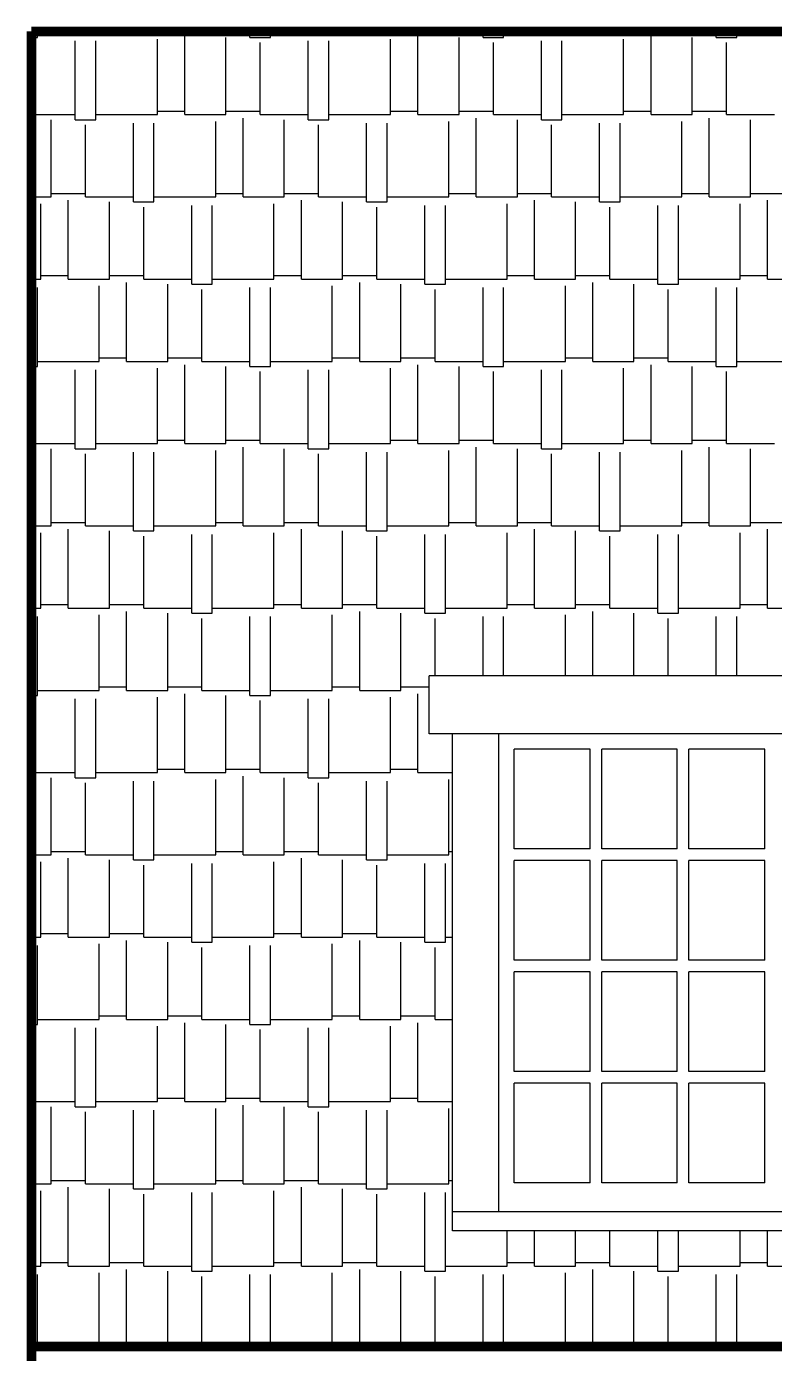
# Model space of a CAD drawing. Header units: inches. Extents: x 152 to 882, y 200 to 1468.
# Drawn here: x 203.8 to 280.1, y 1290.9 to 1426.4 of the extents above; entities that cross this region are included whole.
import ezdxf

# ---------------------------------------------------------------- set-up
doc = ezdxf.new("R2010")
doc.units = ezdxf.units.IN
doc.header["$LTSCALE"] = 200
doc.header["$MEASUREMENT"] = 0
doc.layers.get('0').update_dxf_attribs({"linetype": 'CONTINUOUS'})
for name, color, linetype in [('25', 5, 'CONTINUOUS'), ('35', 7, 'CONTINUOUS'), ('55', 7, 'CONTINUOUS')]:
    doc.layers.add(name, color=color, linetype=linetype)

# ---------------------------------------------------------------- blocks, each defined once
blk = doc.blocks.new('*X4')
at = {"color": 0}
for p, q in [((75228.428, 36041.065), (75244.17, 36041.065)), ((75244.17, 36041.065), (75244.17, 36056.892)), ((75244.17, 36054.4), (75404.19, 36054.4)), ((75404.19, 36054.4), (75404.19, 36056.892)), ((75475.31, 36054.4), (75475.31, 36056.892)), ((75475.31, 36054.4), (75581.99, 36054.4)), ((75581.99, 36054.4), (75581.99, 36056.892)), ((75626.44, 35841.04), (75626.44, 36045.51)), ((75670.89, 36054.4), (75670.89, 36056.892)), ((75670.89, 36054.4), (75795.35, 36054.4)), ((75733.12, 35841.04), (75733.12, 36041.065)), ((75795.35, 36041.065), (75795.35, 36056.892)), ((75795.35, 36041.065), (75848.69, 36041.065)), ((75848.69, 36041.065), (75848.69, 36056.892)), ((75848.69, 36054.4), (76008.71, 36054.4)), ((76008.71, 36054.4), (76008.71, 36056.892)), ((76079.83, 36054.4), (76079.83, 36056.892)), ((76079.83, 36054.4), (76186.51, 36054.4)), ((76186.51, 36054.4), (76186.51, 36056.892)), ((76230.96, 35841.04), (76230.96, 36045.51)), ((76275.41, 36054.4), (76275.41, 36056.892)), ((76275.41, 36054.4), (76399.87, 36054.4)), ((76337.64, 35841.04), (76337.64, 36041.065)), ((76399.87, 36041.065), (76399.87, 36056.892)), ((76399.87, 36041.065), (76453.21, 36041.065)), ((76453.21, 36041.065), (76453.21, 36056.892)), ((76453.21, 36054.4), (76613.23, 36054.4)), ((76613.23, 36054.4), (76613.23, 36056.892)), ((76684.35, 36054.4), (76684.35, 36056.892)), ((76684.35, 36054.4), (76791.03, 36054.4)), ((76791.03, 36054.4), (76791.03, 36056.892)), ((76835.48, 35841.04), (76835.48, 36045.51)), ((76879.93, 36054.4), (76879.93, 36056.892)), ((76879.93, 36054.4), (77004.39, 36054.4)), ((76942.16, 35841.04), (76942.16, 36041.065)), ((77004.39, 36041.065), (77004.39, 36056.892)), ((77004.39, 36041.065), (77057.73, 36041.065)), ((77057.73, 36041.065), (77057.73, 36056.892)), ((77057.73, 36054.4), (77217.75, 36054.4)), ((75341.96, 35827.705), (75341.96, 36032.175)), ((75395.3, 35827.705), (75395.3, 36032.175)), ((75555.32, 35841.04), (75555.32, 36036.62)), ((75822.02, 35841.04), (75822.02, 36027.73)), ((75946.48, 35827.705), (75946.48, 36032.175)), ((75999.82, 35827.705), (75999.82, 36032.175)), ((76159.84, 35841.04), (76159.84, 36036.62)), ((76426.54, 35841.04), (76426.54, 36027.73)), ((76551, 35827.705), (76551, 36032.175)), ((76604.34, 35827.705), (76604.34, 36032.175)), ((76764.36, 35841.04), (76764.36, 36036.62)), ((77031.06, 35841.04), (77031.06, 36027.73)), ((75228.428, 35841.04), (75341.96, 35841.04)), ((75395.3, 35841.04), (75555.32, 35841.04)), ((75555.32, 35849.93), (75626.44, 35849.93)), ((75626.44, 35841.04), (75733.12, 35841.04)), ((75733.12, 35849.93), (75822.02, 35849.93)), ((75777.57, 35627.68), (75777.57, 35832.15)), ((75822.02, 35841.04), (75946.48, 35841.04)), ((75999.82, 35841.04), (76159.84, 35841.04)), ((76159.84, 35849.93), (76230.96, 35849.93)), ((76230.96, 35841.04), (76337.64, 35841.04)), ((76337.64, 35849.93), (76426.54, 35849.93)), ((76382.09, 35627.68), (76382.09, 35832.15)), ((76426.54, 35841.04), (76551, 35841.04)), ((76604.34, 35841.04), (76764.36, 35841.04)), ((76764.36, 35849.93), (76835.48, 35849.93)), ((76835.48, 35841.04), (76942.16, 35841.04)), ((76942.16, 35849.93), (77031.06, 35849.93)), ((76986.61, 35627.68), (76986.61, 35832.15)), ((77031.06, 35841.04), (77155.52, 35841.04)), ((75279.73, 35627.68), (75279.73, 35827.705)), ((75341.96, 35827.705), (75395.3, 35827.705)), ((75368.63, 35627.68), (75368.63, 35814.37)), ((75493.09, 35614.345), (75493.09, 35818.815)), ((75546.43, 35614.345), (75546.43, 35818.815)), ((75706.45, 35627.68), (75706.45, 35823.26)), ((75884.25, 35627.68), (75884.25, 35827.705)), ((75946.48, 35827.705), (75999.82, 35827.705)), ((75973.15, 35627.68), (75973.15, 35814.37)), ((76097.61, 35614.345), (76097.61, 35818.815)), ((76150.95, 35614.345), (76150.95, 35818.815)), ((76310.97, 35627.68), (76310.97, 35823.26)), ((76488.77, 35627.68), (76488.77, 35827.705)), ((76551, 35827.705), (76604.34, 35827.705)), ((76577.67, 35627.68), (76577.67, 35814.37)), ((76702.13, 35614.345), (76702.13, 35818.815)), ((76755.47, 35614.345), (76755.47, 35818.815)), ((76915.49, 35627.68), (76915.49, 35823.26)), ((77093.29, 35627.68), (77093.29, 35827.705)), ((75228.428, 35627.68), (75279.73, 35627.68)), ((75279.73, 35636.57), (75368.63, 35636.57)), ((75368.63, 35627.68), (75493.09, 35627.68)), ((75546.43, 35627.68), (75706.45, 35627.68)), ((75706.45, 35636.57), (75777.57, 35636.57)), ((75777.57, 35627.68), (75884.25, 35627.68)), ((75884.25, 35636.57), (75973.15, 35636.57)), ((75973.15, 35627.68), (76097.61, 35627.68)), ((76150.95, 35627.68), (76310.97, 35627.68)), ((76310.97, 35636.57), (76382.09, 35636.57)), ((76382.09, 35627.68), (76488.77, 35627.68)), ((76488.77, 35636.57), (76577.67, 35636.57)), ((76577.67, 35627.68), (76702.13, 35627.68)), ((76755.47, 35627.68), (76915.49, 35627.68)), ((76915.49, 35636.57), (76986.61, 35636.57)), ((76986.61, 35627.68), (77093.29, 35627.68)), ((77093.29, 35636.57), (77182.19, 35636.57)), ((75253.06, 35414.32), (75253.06, 35609.9)), ((75324.18, 35414.32), (75324.18, 35618.79)), ((75430.86, 35414.32), (75430.86, 35614.345)), ((75493.09, 35614.345), (75546.43, 35614.345)), ((75519.76, 35414.32), (75519.76, 35601.01)), ((75644.22, 35400.985), (75644.22, 35605.455)), ((75697.56, 35400.985), (75697.56, 35605.455)), ((75857.58, 35414.32), (75857.58, 35609.9)), ((75928.7, 35414.32), (75928.7, 35618.79)), ((76035.38, 35414.32), (76035.38, 35614.345)), ((76097.61, 35614.345), (76150.95, 35614.345)), ((76124.28, 35414.32), (76124.28, 35601.01)), ((76248.74, 35400.985), (76248.74, 35605.455)), ((76302.08, 35400.985), (76302.08, 35605.455)), ((76462.1, 35414.32), (76462.1, 35609.9)), ((76533.22, 35414.32), (76533.22, 35618.79)), ((76639.9, 35414.32), (76639.9, 35614.345)), ((76702.13, 35614.345), (76755.47, 35614.345)), ((76728.8, 35414.32), (76728.8, 35601.01)), ((76853.26, 35400.985), (76853.26, 35605.455)), ((76906.6, 35400.985), (76906.6, 35605.455)), ((77066.62, 35414.32), (77066.62, 35609.9)), ((77137.74, 35414.32), (77137.74, 35618.79)), ((75253.06, 35423.21), (75324.18, 35423.21)), ((75430.86, 35423.21), (75519.76, 35423.21)), ((75857.58, 35423.21), (75928.7, 35423.21)), ((76035.38, 35423.21), (76124.28, 35423.21)), ((76462.1, 35423.21), (76533.22, 35423.21)), ((76639.9, 35423.21), (76728.8, 35423.21)), ((77066.62, 35423.21), (77137.74, 35423.21)), ((75228.428, 35414.32), (75253.06, 35414.32)), ((75244.17, 35187.625), (75244.17, 35392.095)), ((75324.18, 35414.32), (75430.86, 35414.32)), ((75404.19, 35200.96), (75404.19, 35396.54)), ((75475.31, 35200.96), (75475.31, 35405.43)), ((75519.76, 35414.32), (75644.22, 35414.32)), ((75581.99, 35200.96), (75581.99, 35400.985)), ((75644.22, 35400.985), (75697.56, 35400.985)), ((75670.89, 35200.96), (75670.89, 35387.65)), ((75697.56, 35414.32), (75857.58, 35414.32)), ((75795.35, 35187.625), (75795.35, 35392.095)), ((75848.69, 35187.625), (75848.69, 35392.095)), ((75928.7, 35414.32), (76035.38, 35414.32)), ((76008.71, 35200.96), (76008.71, 35396.54)), ((76079.83, 35200.96), (76079.83, 35405.43)), ((76124.28, 35414.32), (76248.74, 35414.32)), ((76186.51, 35200.96), (76186.51, 35400.985)), ((76248.74, 35400.985), (76302.08, 35400.985)), ((76275.41, 35200.96), (76275.41, 35387.65)), ((76302.08, 35414.32), (76462.1, 35414.32)), ((76399.87, 35187.625), (76399.87, 35392.095)), ((76453.21, 35187.625), (76453.21, 35392.095)), ((76533.22, 35414.32), (76639.9, 35414.32)), ((76613.23, 35200.96), (76613.23, 35396.54)), ((76684.35, 35200.96), (76684.35, 35405.43)), ((76728.8, 35414.32), (76853.26, 35414.32)), ((76791.03, 35200.96), (76791.03, 35400.985)), ((76853.26, 35400.985), (76906.6, 35400.985)), ((76879.93, 35200.96), (76879.93, 35387.65)), ((76906.6, 35414.32), (77066.62, 35414.32)), ((77004.39, 35187.625), (77004.39, 35392.095)), ((77057.73, 35187.625), (77057.73, 35392.095)), ((77137.74, 35414.32), (77244.42, 35414.32)), ((75228.428, 35187.625), (75244.17, 35187.625)), ((75244.17, 35200.96), (75404.19, 35200.96)), ((75341.96, 34974.265), (75341.96, 35178.735)), ((75395.3, 34974.265), (75395.3, 35178.735)), ((75404.19, 35209.85), (75475.31, 35209.85)), ((75475.31, 35200.96), (75581.99, 35200.96)), ((75555.32, 34987.6), (75555.32, 35183.18)), ((75581.99, 35209.85), (75670.89, 35209.85)), ((75626.44, 34987.6), (75626.44, 35192.07)), ((75670.89, 35200.96), (75795.35, 35200.96)), ((75733.12, 34987.6), (75733.12, 35187.625)), ((75795.35, 35187.625), (75848.69, 35187.625)), ((75848.69, 35200.96), (76008.71, 35200.96)), ((75946.48, 34974.265), (75946.48, 35178.735)), ((75999.82, 34974.265), (75999.82, 35178.735)), ((76008.71, 35209.85), (76079.83, 35209.85)), ((76079.83, 35200.96), (76186.51, 35200.96)), ((76159.84, 34987.6), (76159.84, 35183.18)), ((76186.51, 35209.85), (76275.41, 35209.85)), ((76230.96, 34987.6), (76230.96, 35192.07)), ((76275.41, 35200.96), (76399.87, 35200.96)), ((76337.64, 34987.6), (76337.64, 35187.625)), ((76399.87, 35187.625), (76453.21, 35187.625)), ((76453.21, 35200.96), (76613.23, 35200.96)), ((76551, 34974.265), (76551, 35178.735)), ((76604.34, 34974.265), (76604.34, 35178.735)), ((76613.23, 35209.85), (76684.35, 35209.85)), ((76684.35, 35200.96), (76791.03, 35200.96)), ((76764.36, 34987.6), (76764.36, 35183.18)), ((76791.03, 35209.85), (76879.93, 35209.85)), ((76835.48, 34987.6), (76835.48, 35192.07)), ((76879.93, 35200.96), (77004.39, 35200.96)), ((76942.16, 34987.6), (76942.16, 35187.625)), ((77004.39, 35187.625), (77057.73, 35187.625)), ((77057.73, 35200.96), (77217.75, 35200.96)), ((75822.02, 34987.6), (75822.02, 35174.29)), ((76426.54, 34987.6), (76426.54, 35174.29)), ((77031.06, 34987.6), (77031.06, 35174.29)), ((75228.428, 34987.6), (75341.96, 34987.6)), ((75279.73, 34774.24), (75279.73, 34974.265)), ((75341.96, 34974.265), (75395.3, 34974.265)), ((75395.3, 34987.6), (75555.32, 34987.6)), ((75555.32, 34996.49), (75626.44, 34996.49)), ((75626.44, 34987.6), (75733.12, 34987.6)), ((75733.12, 34996.49), (75822.02, 34996.49)), ((75777.57, 34774.24), (75777.57, 34978.71)), ((75822.02, 34987.6), (75946.48, 34987.6)), ((75884.25, 34774.24), (75884.25, 34974.265)), ((75946.48, 34974.265), (75999.82, 34974.265)), ((75999.82, 34987.6), (76159.84, 34987.6)), ((76159.84, 34996.49), (76230.96, 34996.49)), ((76230.96, 34987.6), (76337.64, 34987.6)), ((76337.64, 34996.49), (76426.54, 34996.49)), ((76382.09, 34774.24), (76382.09, 34978.71)), ((76426.54, 34987.6), (76551, 34987.6)), ((76488.77, 34774.24), (76488.77, 34974.265)), ((76551, 34974.265), (76604.34, 34974.265)), ((76604.34, 34987.6), (76764.36, 34987.6)), ((76764.36, 34996.49), (76835.48, 34996.49)), ((76835.48, 34987.6), (76942.16, 34987.6)), ((76942.16, 34996.49), (77031.06, 34996.49)), ((76986.61, 34774.24), (76986.61, 34978.71)), ((77031.06, 34987.6), (77155.52, 34987.6)), ((77093.29, 34774.24), (77093.29, 34974.265)), ((75368.63, 34774.24), (75368.63, 34960.93)), ((75493.09, 34760.905), (75493.09, 34965.375)), ((75546.43, 34760.905), (75546.43, 34965.375)), ((75706.45, 34774.24), (75706.45, 34969.82)), ((75973.15, 34774.24), (75973.15, 34960.93)), ((76097.61, 34760.905), (76097.61, 34965.375)), ((76150.95, 34760.905), (76150.95, 34965.375)), ((76310.97, 34774.24), (76310.97, 34969.82)), ((76577.67, 34774.24), (76577.67, 34960.93)), ((76702.13, 34760.905), (76702.13, 34965.375)), ((76755.47, 34760.905), (76755.47, 34965.375)), ((76915.49, 34774.24), (76915.49, 34969.82)), ((75228.428, 34774.24), (75279.73, 34774.24)), ((75279.73, 34783.13), (75368.63, 34783.13)), ((75324.18, 34560.88), (75324.18, 34765.35)), ((75368.63, 34774.24), (75493.09, 34774.24)), ((75546.43, 34774.24), (75706.45, 34774.24)), ((75706.45, 34783.13), (75777.57, 34783.13)), ((75777.57, 34774.24), (75884.25, 34774.24)), ((75884.25, 34783.13), (75973.15, 34783.13)), ((75928.7, 34560.88), (75928.7, 34765.35)), ((75973.15, 34774.24), (76097.61, 34774.24)), ((76150.95, 34774.24), (76310.97, 34774.24)), ((76310.97, 34783.13), (76382.09, 34783.13)), ((76382.09, 34774.24), (76488.77, 34774.24)), ((76488.77, 34783.13), (76577.67, 34783.13)), ((76533.22, 34560.88), (76533.22, 34765.35)), ((76577.67, 34774.24), (76702.13, 34774.24)), ((76755.47, 34774.24), (76915.49, 34774.24)), ((76915.49, 34783.13), (76986.61, 34783.13)), ((76986.61, 34774.24), (77093.29, 34774.24)), ((77093.29, 34783.13), (77182.19, 34783.13)), ((77137.74, 34560.88), (77137.74, 34765.35)), ((75253.06, 34560.88), (75253.06, 34756.46)), ((75430.86, 34560.88), (75430.86, 34760.905)), ((75493.09, 34760.905), (75546.43, 34760.905)), ((75519.76, 34560.88), (75519.76, 34747.57)), ((75644.22, 34547.545), (75644.22, 34752.015)), ((75697.56, 34547.545), (75697.56, 34752.015)), ((75857.58, 34560.88), (75857.58, 34756.46)), ((76035.38, 34560.88), (76035.38, 34760.905)), ((76097.61, 34760.905), (76150.95, 34760.905)), ((76124.28, 34560.88), (76124.28, 34747.57)), ((76248.74, 34547.545), (76248.74, 34752.015)), ((76302.08, 34547.545), (76302.08, 34752.015)), ((76462.1, 34560.88), (76462.1, 34756.46)), ((76639.9, 34560.88), (76639.9, 34760.905)), ((76702.13, 34760.905), (76755.47, 34760.905)), ((76728.8, 34560.88), (76728.8, 34747.57)), ((76853.26, 34547.545), (76853.26, 34752.015)), ((76906.6, 34547.545), (76906.6, 34752.015)), ((77066.62, 34560.88), (77066.62, 34756.46)), ((75228.428, 34560.88), (75253.06, 34560.88)), ((75253.06, 34569.77), (75324.18, 34569.77)), ((75324.18, 34560.88), (75430.86, 34560.88)), ((75430.86, 34569.77), (75519.76, 34569.77)), ((75519.76, 34560.88), (75644.22, 34560.88)), ((75697.56, 34560.88), (75857.58, 34560.88)), ((75857.58, 34569.77), (75928.7, 34569.77)), ((75928.7, 34560.88), (76035.38, 34560.88)), ((76035.38, 34569.77), (76124.28, 34569.77)), ((76124.28, 34560.88), (76248.74, 34560.88)), ((76302.08, 34560.88), (76462.1, 34560.88)), ((76462.1, 34569.77), (76533.22, 34569.77)), ((76533.22, 34560.88), (76639.9, 34560.88)), ((76639.9, 34569.77), (76728.8, 34569.77)), ((76728.8, 34560.88), (76853.26, 34560.88)), ((76906.6, 34560.88), (77066.62, 34560.88)), ((77066.62, 34569.77), (77137.74, 34569.77)), ((77137.74, 34560.88), (77244.42, 34560.88)), ((75244.17, 34334.185), (75244.17, 34538.655)), ((75404.19, 34347.52), (75404.19, 34543.1)), ((75475.31, 34347.52), (75475.31, 34551.99)), ((75581.99, 34347.52), (75581.99, 34547.545)), ((75644.22, 34547.545), (75697.56, 34547.545)), ((75670.89, 34347.52), (75670.89, 34534.21)), ((75795.35, 34334.185), (75795.35, 34538.655)), ((75848.69, 34334.185), (75848.69, 34538.655)), ((76008.71, 34347.52), (76008.71, 34543.1)), ((76079.83, 34347.52), (76079.83, 34551.99)), ((76186.51, 34347.52), (76186.51, 34547.545)), ((76248.74, 34547.545), (76302.08, 34547.545)), ((76275.41, 34385), (76275.41, 34534.21)), ((76399.87, 34385), (76399.87, 34538.655)), ((76453.21, 34385), (76453.21, 34538.655)), ((76613.23, 34385), (76613.23, 34543.1)), ((76684.35, 34385), (76684.35, 34551.99)), ((76791.03, 34385), (76791.03, 34547.545)), ((76853.26, 34547.545), (76906.6, 34547.545)), ((76879.93, 34385), (76879.93, 34534.21)), ((77004.39, 34385), (77004.39, 34538.655)), ((77057.73, 34385), (77057.73, 34538.655)), ((75404.19, 34356.41), (75475.31, 34356.41)), ((75581.99, 34356.41), (75670.89, 34356.41)), ((76008.71, 34356.41), (76079.83, 34356.41)), ((76186.51, 34356.41), (76260.428, 34356.41)), ((75228.428, 34334.185), (75244.17, 34334.185)), ((75244.17, 34347.52), (75404.19, 34347.52)), ((75341.96, 34120.825), (75341.96, 34325.295)), ((75395.3, 34120.825), (75395.3, 34325.295)), ((75475.31, 34347.52), (75581.99, 34347.52)), ((75555.32, 34134.16), (75555.32, 34329.74)), ((75626.44, 34134.16), (75626.44, 34338.63)), ((75670.89, 34347.52), (75795.35, 34347.52)), ((75733.12, 34134.16), (75733.12, 34334.185)), ((75795.35, 34334.185), (75848.69, 34334.185)), ((75822.02, 34134.16), (75822.02, 34320.85)), ((75848.69, 34347.52), (76008.71, 34347.52)), ((75946.48, 34120.825), (75946.48, 34325.295)), ((75999.82, 34120.825), (75999.82, 34325.295)), ((76079.83, 34347.52), (76186.51, 34347.52)), ((76159.84, 34134.16), (76159.84, 34329.74)), ((76230.96, 34134.16), (76230.96, 34338.63)), ((75228.428, 34134.16), (75341.96, 34134.16)), ((75279.73, 33920.8), (75279.73, 34120.825)), ((75341.96, 34120.825), (75395.3, 34120.825)), ((75395.3, 34134.16), (75555.32, 34134.16)), ((75493.09, 33907.465), (75493.09, 34111.935)), ((75546.43, 33907.465), (75546.43, 34111.935)), ((75555.32, 34143.05), (75626.44, 34143.05)), ((75626.44, 34134.16), (75733.12, 34134.16)), ((75706.45, 33920.8), (75706.45, 34116.38)), ((75733.12, 34143.05), (75822.02, 34143.05)), ((75777.57, 33920.8), (75777.57, 34125.27)), ((75822.02, 34134.16), (75946.48, 34134.16)), ((75884.25, 33920.8), (75884.25, 34120.825)), ((75946.48, 34120.825), (75999.82, 34120.825)), ((75999.82, 34134.16), (76159.84, 34134.16)), ((76097.61, 33907.465), (76097.61, 34111.935)), ((76150.95, 33907.465), (76150.95, 34111.935)), ((76159.84, 34143.05), (76230.96, 34143.05)), ((76230.96, 34134.16), (76320.428, 34134.16)), ((76310.97, 33920.8), (76310.97, 34116.38)), ((75368.63, 33920.8), (75368.63, 34107.49)), ((75973.15, 33920.8), (75973.15, 34107.49)), ((75228.428, 33920.8), (75279.73, 33920.8)), ((75279.73, 33929.69), (75368.63, 33929.69)), ((75324.18, 33707.44), (75324.18, 33911.91)), ((75368.63, 33920.8), (75493.09, 33920.8)), ((75430.86, 33707.44), (75430.86, 33907.465)), ((75493.09, 33907.465), (75546.43, 33907.465)), ((75546.43, 33920.8), (75706.45, 33920.8)), ((75706.45, 33929.69), (75777.57, 33929.69)), ((75777.57, 33920.8), (75884.25, 33920.8)), ((75884.25, 33929.69), (75973.15, 33929.69)), ((75928.7, 33707.44), (75928.7, 33911.91)), ((75973.15, 33920.8), (76097.61, 33920.8)), ((76035.38, 33707.44), (76035.38, 33907.465)), ((76097.61, 33907.465), (76150.95, 33907.465)), ((76150.95, 33920.8), (76310.97, 33920.8)), ((76310.97, 33929.69), (76320.428, 33929.69)), ((75253.06, 33707.44), (75253.06, 33903.02)), ((75519.76, 33707.44), (75519.76, 33894.13)), ((75644.22, 33694.105), (75644.22, 33898.575)), ((75697.56, 33694.105), (75697.56, 33898.575)), ((75857.58, 33707.44), (75857.58, 33903.02)), ((76124.28, 33707.44), (76124.28, 33894.13)), ((76248.74, 33694.105), (76248.74, 33898.575)), ((76302.08, 33694.105), (76302.08, 33898.575)), ((75228.428, 33707.44), (75253.06, 33707.44)), ((75253.06, 33716.33), (75324.18, 33716.33)), ((75324.18, 33707.44), (75430.86, 33707.44)), ((75430.86, 33716.33), (75519.76, 33716.33)), ((75475.31, 33494.08), (75475.31, 33698.55)), ((75519.76, 33707.44), (75644.22, 33707.44)), ((75697.56, 33707.44), (75857.58, 33707.44)), ((75857.58, 33716.33), (75928.7, 33716.33)), ((75928.7, 33707.44), (76035.38, 33707.44)), ((76035.38, 33716.33), (76124.28, 33716.33)), ((76079.83, 33494.08), (76079.83, 33698.55)), ((76124.28, 33707.44), (76248.74, 33707.44)), ((76302.08, 33707.44), (76320.428, 33707.44)), ((75244.17, 33480.745), (75244.17, 33685.215)), ((75404.19, 33494.08), (75404.19, 33689.66)), ((75581.99, 33494.08), (75581.99, 33694.105)), ((75644.22, 33694.105), (75697.56, 33694.105)), ((75670.89, 33494.08), (75670.89, 33680.77)), ((75795.35, 33480.745), (75795.35, 33685.215)), ((75848.69, 33480.745), (75848.69, 33685.215)), ((76008.71, 33494.08), (76008.71, 33689.66)), ((76186.51, 33494.08), (76186.51, 33694.105)), ((76248.74, 33694.105), (76302.08, 33694.105)), ((76275.41, 33494.08), (76275.41, 33680.77)), ((75244.17, 33494.08), (75404.19, 33494.08)), ((75404.19, 33502.97), (75475.31, 33502.97)), ((75475.31, 33494.08), (75581.99, 33494.08)), ((75581.99, 33502.97), (75670.89, 33502.97)), ((75670.89, 33494.08), (75795.35, 33494.08)), ((75848.69, 33494.08), (76008.71, 33494.08)), ((76008.71, 33502.97), (76079.83, 33502.97)), ((76079.83, 33494.08), (76186.51, 33494.08)), ((76186.51, 33502.97), (76275.41, 33502.97)), ((76275.41, 33494.08), (76320.428, 33494.08)), ((75228.428, 33480.745), (75244.17, 33480.745)), ((75341.96, 33267.385), (75341.96, 33471.855)), ((75395.3, 33267.385), (75395.3, 33471.855)), ((75555.32, 33280.72), (75555.32, 33476.3)), ((75626.44, 33280.72), (75626.44, 33485.19)), ((75733.12, 33280.72), (75733.12, 33480.745)), ((75795.35, 33480.745), (75848.69, 33480.745)), ((75822.02, 33280.72), (75822.02, 33467.41)), ((75946.48, 33267.385), (75946.48, 33471.855)), ((75999.82, 33267.385), (75999.82, 33471.855)), ((76159.84, 33280.72), (76159.84, 33476.3)), ((76230.96, 33280.72), (76230.96, 33485.19)), ((75555.32, 33289.61), (75626.44, 33289.61)), ((75733.12, 33289.61), (75822.02, 33289.61)), ((76159.84, 33289.61), (76230.96, 33289.61)), ((75228.428, 33280.72), (75341.96, 33280.72)), ((75279.73, 33067.36), (75279.73, 33267.385)), ((75341.96, 33267.385), (75395.3, 33267.385)), ((75368.63, 33067.36), (75368.63, 33254.05)), ((75395.3, 33280.72), (75555.32, 33280.72)), ((75493.09, 33054.025), (75493.09, 33258.495)), ((75546.43, 33054.025), (75546.43, 33258.495)), ((75626.44, 33280.72), (75733.12, 33280.72)), ((75706.45, 33067.36), (75706.45, 33262.94)), ((75777.57, 33067.36), (75777.57, 33271.83)), ((75822.02, 33280.72), (75946.48, 33280.72)), ((75884.25, 33067.36), (75884.25, 33267.385)), ((75946.48, 33267.385), (75999.82, 33267.385)), ((75973.15, 33067.36), (75973.15, 33254.05)), ((75999.82, 33280.72), (76159.84, 33280.72)), ((76097.61, 33054.025), (76097.61, 33258.495)), ((76150.95, 33054.025), (76150.95, 33258.495)), ((76230.96, 33280.72), (76320.428, 33280.72)), ((76310.97, 33067.36), (76310.97, 33262.94)), ((75228.428, 33067.36), (75279.73, 33067.36)), ((75253.06, 32854), (75253.06, 33049.58)), ((75279.73, 33076.25), (75368.63, 33076.25)), ((75324.18, 32854), (75324.18, 33058.47)), ((75368.63, 33067.36), (75493.09, 33067.36)), ((75430.86, 32854), (75430.86, 33054.025)), ((75493.09, 33054.025), (75546.43, 33054.025)), ((75546.43, 33067.36), (75706.45, 33067.36)), ((75644.22, 32840.665), (75644.22, 33045.135)), ((75697.56, 32840.665), (75697.56, 33045.135)), ((75706.45, 33076.25), (75777.57, 33076.25)), ((75777.57, 33067.36), (75884.25, 33067.36)), ((75857.58, 32854), (75857.58, 33049.58)), ((75884.25, 33076.25), (75973.15, 33076.25)), ((75928.7, 32854), (75928.7, 33058.47)), ((75973.15, 33067.36), (76097.61, 33067.36)), ((76035.38, 32854), (76035.38, 33054.025)), ((76097.61, 33054.025), (76150.95, 33054.025)), ((76150.95, 33067.36), (76310.97, 33067.36)), ((76248.74, 32840.665), (76248.74, 33045.135)), ((76302.08, 32840.665), (76302.08, 33045.135)), ((76310.97, 33076.25), (76320.428, 33076.25)), ((75519.76, 32854), (75519.76, 33040.69)), ((76124.28, 32854), (76124.28, 33040.69)), ((76462.1, 32854), (76462.1, 32945)), ((76533.22, 32854), (76533.22, 32945)), ((76639.9, 32854), (76639.9, 32945)), ((76728.8, 32854), (76728.8, 32945)), ((76853.26, 32840.665), (76853.26, 32945)), ((76906.6, 32840.665), (76906.6, 32945)), ((77066.62, 32854), (77066.62, 32945)), ((77137.74, 32854), (77137.74, 32945)), ((75228.428, 32854), (75253.06, 32854)), ((75253.06, 32862.89), (75324.18, 32862.89)), ((75324.18, 32854), (75430.86, 32854)), ((75430.86, 32862.89), (75519.76, 32862.89)), ((75475.31, 32645), (75475.31, 32845.11)), ((75519.76, 32854), (75644.22, 32854)), ((75581.99, 32645), (75581.99, 32840.665)), ((75644.22, 32840.665), (75697.56, 32840.665)), ((75697.56, 32854), (75857.58, 32854)), ((75857.58, 32862.89), (75928.7, 32862.89)), ((75928.7, 32854), (76035.38, 32854)), ((76035.38, 32862.89), (76124.28, 32862.89)), ((76079.83, 32645), (76079.83, 32845.11)), ((76124.28, 32854), (76248.74, 32854)), ((76186.51, 32645), (76186.51, 32840.665)), ((76248.74, 32840.665), (76302.08, 32840.665)), ((76302.08, 32854), (76462.1, 32854)), ((76462.1, 32862.89), (76533.22, 32862.89)), ((76533.22, 32854), (76639.9, 32854)), ((76639.9, 32862.89), (76728.8, 32862.89)), ((76684.35, 32645), (76684.35, 32845.11)), ((76728.8, 32854), (76853.26, 32854)), ((76791.03, 32645), (76791.03, 32840.665)), ((76853.26, 32840.665), (76906.6, 32840.665)), ((76906.6, 32854), (77066.62, 32854)), ((77066.62, 32862.89), (77137.74, 32862.89)), ((77137.74, 32854), (77244.42, 32854)), ((75244.17, 32645), (75244.17, 32831.775)), ((75404.19, 32645), (75404.19, 32836.22)), ((75670.89, 32645), (75670.89, 32827.33)), ((75795.35, 32645), (75795.35, 32831.775)), ((75848.69, 32645), (75848.69, 32831.775)), ((76008.71, 32645), (76008.71, 32836.22)), ((76275.41, 32645), (76275.41, 32827.33)), ((76399.87, 32645), (76399.87, 32831.775)), ((76453.21, 32645), (76453.21, 32831.775)), ((76613.23, 32645), (76613.23, 32836.22)), ((76879.93, 32645), (76879.93, 32827.33)), ((77004.39, 32645), (77004.39, 32831.775)), ((77057.73, 32645), (77057.73, 32831.775)), ((75404.19, 32649.53), (75475.31, 32649.53)), ((75581.99, 32649.53), (75670.89, 32649.53)), ((76008.71, 32649.53), (76079.83, 32649.53)), ((76186.51, 32649.53), (76275.41, 32649.53)), ((76613.23, 32649.53), (76684.35, 32649.53)), ((76791.03, 32649.53), (76879.93, 32649.53))]:
    blk.add_line(p, q, dxfattribs=at)

msp = doc.modelspace()

# ---------------------------------------------------------------- linework, layer by layer
at = {"layer": '35', "const_width": 0.984}
for points in [[(373.9, 1425.87), (204.33, 1425.87)], [(204.33, 1425.87), (204.33, 1284.95)], [(339.75, 1291.64), (204.33, 1291.64)]]:
    msp.add_lwpolyline(points, dxfattribs=at)
at = {"layer": '55'}
for p, q in [((316.54, 1360.09), (244.93, 1360.09)), ((244.93, 1354.19), (244.93, 1360.09)), ((247.29, 1354.19), (244.93, 1354.19)), ((314.18, 1354.19), (247.29, 1354.19)), ((247.29, 1303.44), (247.29, 1354.19)), ((252.01, 1305.41), (252.01, 1354.19)), ((261.34, 1352.62), (253.59, 1352.62)), ((253.59, 1342.44), (253.59, 1352.62)), ((261.34, 1342.44), (261.34, 1352.62)), ((270.23, 1352.62), (262.52, 1352.62)), ((262.52, 1342.44), (262.52, 1352.62)), ((270.23, 1342.44), (270.23, 1352.62)), ((279.16, 1352.62), (271.41, 1352.62)), ((271.41, 1342.44), (271.41, 1352.62)), ((279.16, 1342.44), (279.16, 1352.62)), ((261.34, 1342.44), (253.59, 1342.44)), ((270.23, 1342.44), (262.52, 1342.44)), ((279.16, 1342.44), (271.41, 1342.44)), ((253.59, 1331.08), (253.59, 1341.26)), ((261.34, 1341.26), (253.59, 1341.26)), ((261.34, 1331.08), (261.34, 1341.26)), ((262.52, 1331.08), (262.52, 1341.26)), ((270.23, 1341.26), (262.52, 1341.26)), ((270.23, 1331.08), (270.23, 1341.26)), ((271.41, 1331.08), (271.41, 1341.26)), ((279.16, 1341.26), (271.41, 1341.26)), ((279.16, 1331.08), (279.16, 1341.26)), ((261.34, 1331.08), (253.59, 1331.08)), ((261.34, 1329.9), (253.59, 1329.9)), ((253.59, 1319.72), (253.59, 1329.9)), ((261.34, 1319.72), (261.34, 1329.9)), ((270.23, 1331.08), (262.52, 1331.08)), ((262.52, 1319.72), (262.52, 1329.9)), ((270.23, 1329.9), (262.52, 1329.9)), ((270.23, 1319.72), (270.23, 1329.9)), ((279.16, 1331.08), (271.41, 1331.08)), ((271.41, 1319.72), (271.41, 1329.9)), ((279.16, 1329.9), (271.41, 1329.9)), ((279.16, 1319.72), (279.16, 1329.9)), ((261.34, 1319.72), (253.59, 1319.72)), ((270.23, 1319.72), (262.52, 1319.72)), ((279.16, 1319.72), (271.41, 1319.72)), ((261.34, 1318.54), (253.59, 1318.54)), ((253.59, 1308.36), (253.59, 1318.54)), ((261.34, 1308.36), (261.34, 1318.54)), ((262.52, 1308.36), (262.52, 1318.54)), ((270.23, 1318.54), (262.52, 1318.54)), ((270.23, 1308.36), (270.23, 1318.54)), ((279.16, 1318.54), (271.41, 1318.54)), ((271.41, 1308.36), (271.41, 1318.54)), ((279.16, 1308.36), (279.16, 1318.54)), ((261.34, 1308.36), (253.59, 1308.36)), ((270.23, 1308.36), (262.52, 1308.36)), ((279.16, 1308.36), (271.41, 1308.36)), ((314.18, 1305.41), (247.29, 1305.41)), ((314.18, 1303.44), (247.29, 1303.44))]:
    msp.add_line(p, q, dxfattribs=at)

# ---------------------------------------------------------------- block references
at = {"layer": '25', "xscale": 0.03934426229508197, "yscale": 0.03934426229508197, "zscale": 0.03934426229508197}
msp.add_blockref('*X4', (-2755.48, 7.24), dxfattribs=at)

doc.saveas('drawing.dxf')
